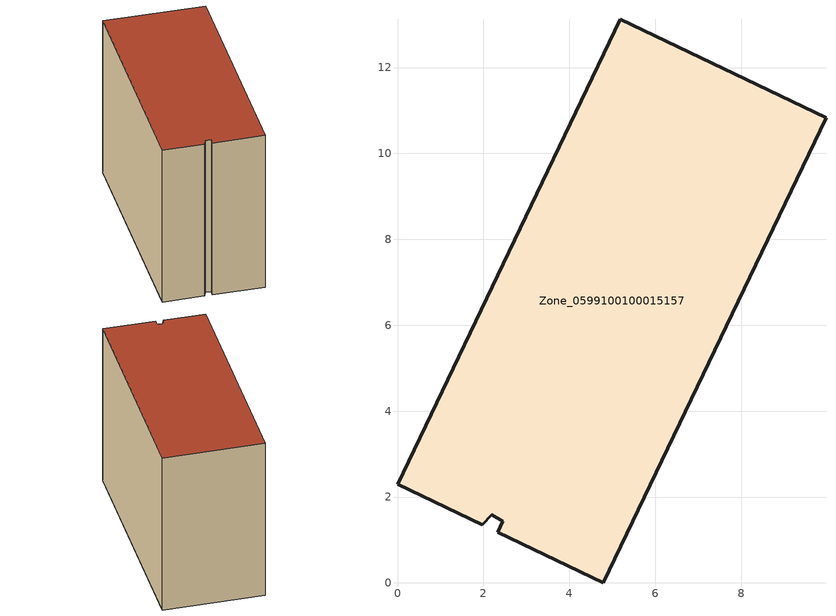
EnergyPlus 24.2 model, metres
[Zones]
Zone_0599100100015157
 floor ground (C_G): 4.8,0 2.33,1.18 2.46,1.43 2.19,1.59 1.98,1.35 0,2.29 5.18,13.13 9.98,10.83 z0
 wall outside (C_F): 2.33,1.18 4.8,0 9.98,10.83 5.18,13.13 0,2.29 1.98,1.35 2.19,1.59 2.46,1.43 2.33,1.18 z0:9.14
 roof outside (C_R): 2.19,1.59 2.46,1.43 2.33,1.18 4.8,0 9.98,10.83 5.18,13.13 0,2.29 1.98,1.35 z9.14
[BUILDING]
Pand.0599100100015157: North Axis=0; Terrain=City; Loads Convergence Tolerance Value=0.04; Temperature Convergence Tolerance Value=0.4; Solar Distribution=FullExterior; Maximum Number of Warmup Days=25; Minimum Number of Warmup Days=1
[Site:Location]
Rotterdam.The.Hague.AP_ZH_NLD Design_Conditions: Latitude=51.96; Longitude=4.45; Time Zone=1; Elevation=-4.5
[SITE:GROUNDTEMPERATURE:BUILDINGSURFACE]
18, 18, 18, 18, 18, 18, 18, 18, 18, 18, 18, 18
[MATERIAL] Thermal Absorptance=0.9; Solar Absorptance=0.7; Visible Absorptance=0.7
Name | Roughness | Thickness | Conductivity | Density | Specific Heat
G.TI.2015-2018 | MediumSmooth | 0.15 | 0.0428571 | 540 | 1210
F.TI.2015-2018 | Rough | 0.3 | 0.0666667 | 1920 | 840
R.TI.2015-2018 | MediumRough | 0.2 | 0.0333333 | 1500 | 1000
[CONSTRUCTION]
C_G: G.TI.2015-2018
C_F: F.TI.2015-2018
C_R: R.TI.2015-2018
[ZONE]
Zone_0599100100015157: Type=1; Multiplier=1; Ceiling Height=Autocalculate; Volume=Autocalculate; Floor Area=autocalculate; Part of Total Floor Area=Yes
[ZONEINFILTRATION:DESIGNFLOWRATE]
Infil_Zone_0599100100015157: Zone or ZoneList or Space or SpaceList=Zone_0599100100015157; Schedule=AlwaysOn; Design Flow Rate Calculation Method=Flow/Area; Flow Rate per Floor Area=0.0015; Constant Term Coefficient=1; Temperature Term Coefficient=0; Velocity Term Coefficient=0; Velocity Squared Term Coefficient=0
[HVACTEMPLATE:ZONE:IDEALLOADSAIRSYSTEM]
Zone_0599100100015157: Maximum Heating Supply Air Temperature=50; Minimum Cooling Supply Air Temperature=13; Maximum Heating Supply Air Humidity Ratio=0.0156; Minimum Cooling Supply Air Humidity Ratio=0.0077; Heating Limit=NoLimit; Cooling Limit=NoLimit; Dehumidification Control Type=ConstantSensibleHeatRatio; Cooling Sensible Heat Ratio=0.7; Dehumidification Setpoint=60; Humidification Control Type=None; Humidification Setpoint=30; Outdoor Air Method=None; Outdoor Air Flow Rate per Person=0.00944; Outdoor Air Flow Rate per Zone Floor Area=0; Outdoor Air Flow Rate per Zone=0; Demand Controlled Ventilation Type=None; Outdoor Air Economizer Type=NoEconomizer; Heat Recovery Type=None; Sensible Heat Recovery Effectiveness=0.7; Latent Heat Recovery Effectiveness=0.65
[ZONECONTROL:THERMOSTAT]
ThermostatControl_Zone_0599100100015157: Zone or ZoneList=Zone_0599100100015157; Control Type Schedule=DualSetpointControlType; Control 1=Thermostat_Zone_0599100100015157; Temperature Difference Between Cutout And Setpoint=0
[THERMOSTATSETPOINT:DUALSETPOINT]
Thermostat_Zone_0599100100015157: Heating Setpoint Temperature Schedule=HeatingSetpoint_Zone_0599100100015157; Cooling Setpoint Temperature Schedule=CoolingSetpoint_Zone_0599100100015157
[SCHEDULE:COMPACT]
HeatingSetpoint_Zone_0599100100015157: Through: 12/31, For: AllDays, Until: 24:00, 21
CoolingSetpoint_Zone_0599100100015157: Through: 12/31, For: AllDays, Until: 24:00, 24
DualSetpointControlType: Through: 12/31, For: AllDays, Until: 24:00, 4
AlwaysOn: Through: 12/31, For: AllDays, Until: 24:00, 1
